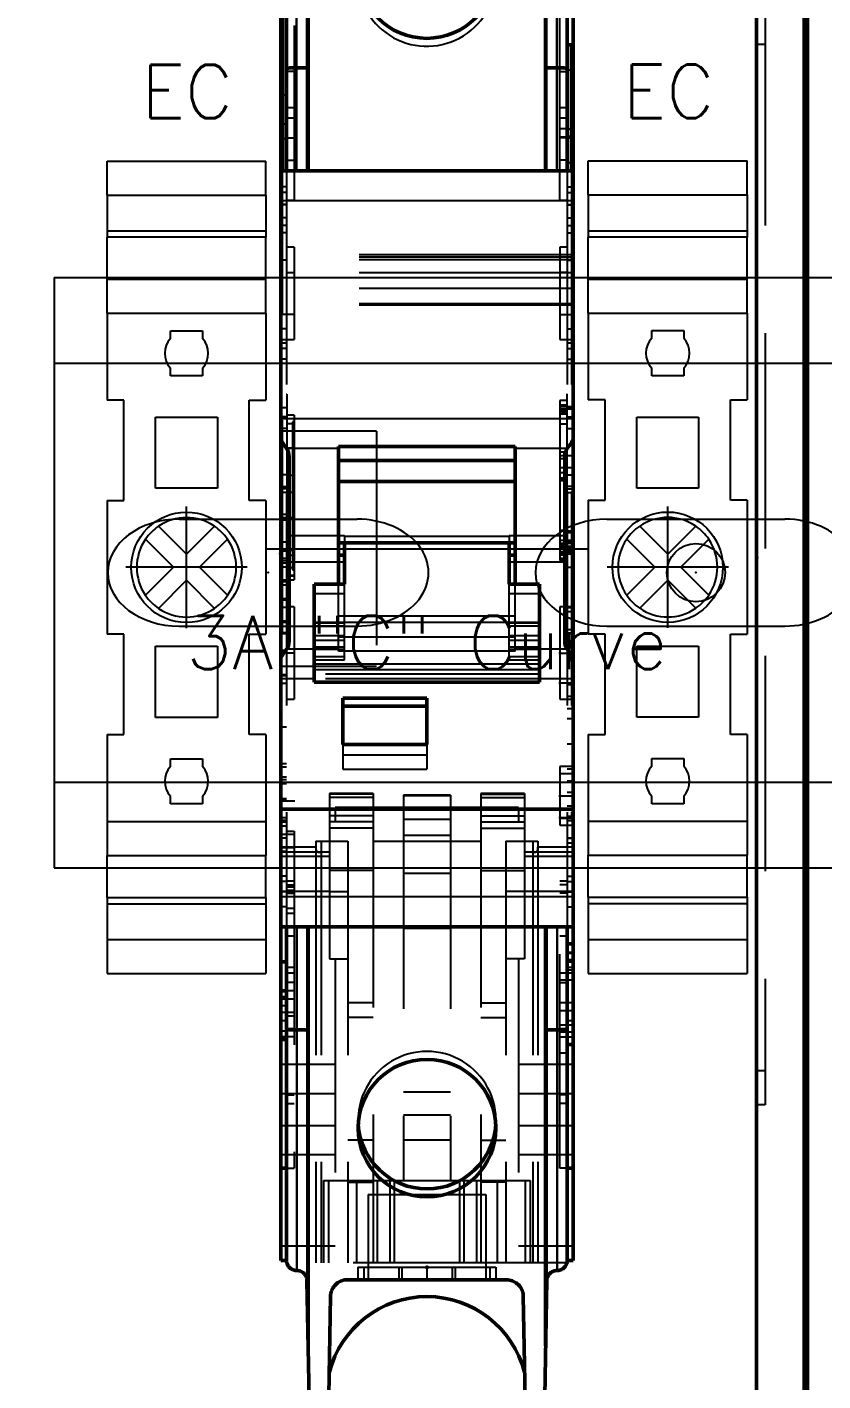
# Model space of a CAD drawing. Header units: inches. Extents: x 0.1 to 89.7, y 0.1 to 57.6.
# Drawn here: x 53.577 to 55.426, y 22.086 to 25.231 of the extents above; entities that cross this region are included whole.
import ezdxf
from ezdxf.enums import TextEntityAlignment as Align

# ---------------------------------------------------------------- set-up
doc = ezdxf.new("R2010")
doc.units = ezdxf.units.IN
doc.header["$MEASUREMENT"] = 0
for name, pattern in [('CENTER', [2, 1.25, -0.25, 0.25, -0.25]), ('DASHED', [0.75, 0.5, -0.25]), ('DOT_CENTER', [14, 12, -1, 0, -1])]:
    doc.linetypes.add(name, pattern=pattern)
for name, color, linetype in [('1', 7, 'Continuous'), ('21_WIDE_OR_GREATER', 7, 'Continuous'), ('PMISC', 7, 'Continuous'), ('PRTG', 130, 'Continuous'), ('PSYMS', 7, 'Continuous')]:
    doc.layers.add(name, color=color, linetype=linetype)
for name, color, linetype, lineweight in [('2d ConnectionPoints', 7, 'Continuous', 50), ('AM_0', 7, 'Continuous', 50), ('AM_4', 3, 'Continuous', 25), ('AM_7', 7, 'CENTER', 25), ('AM_9', 6, 'DASHED', 25)]:
    doc.layers.add(name, color=color, linetype=linetype, lineweight=lineweight)
doc.styles.get("Standard").update_dxf_attribs({"font": 'arial.ttf'})
doc.styles.add('WD', font='romans.shx', dxfattribs={"height": 0.185})
doc.dimstyles.new('DIMSTYLE_1', dxfattribs={"dimtxt": 0.354167, "dimasz": 0.416667, "dimexe": 0.09, "dimexo": 0.07, "dimgap": 0.0425, "dimtad": 0, "dimtih": 1, "dimtoh": 1, "dimzin": 4, "dimdsep": 46, "dimtxsty": 'Standard', "dimblk": '_FILLED', "dimblk1": '_FILLED', "dimblk2": '_FILLED', "dimcen": 0.09, "dimadec": 0, "dimazin": 0, "dimtfac": 1, "dimtofl": 0, "dimtmove": 0, "dimatfit": 3, "dimldrblk": '_FILLED', "dimfxl": 1, "dimtolj": 1, "dimtzin": 4, "dimarcsym": 0})

# ---------------------------------------------------------------- blocks, each defined once
blk = doc.blocks.new('E_NS_35_N-select__2', base_point=(-140.35, 64.25))
at = {"color": 7, "linetype": 'Continuous'}
for p, q in [((-138.317, 73.75), (-140.35, 73.75)), ((-140.35, 64.25), (-140.35, 73.75)), ((-138.317, 73.75), (-136.174, 73.75)), ((-138.317, 64.25), (-138.317, 73.75)), ((-136.174, 73.75), (-135.791, 73.75)), ((-136.174, 64.25), (-136.174, 73.75)), ((-133.283, 73.75), (-135.791, 73.75)), ((-135.791, 73.75), (-135.791, 64.25)), ((-131.25, 73.75), (-133.283, 73.75)), ((-133.283, 64.25), (-133.283, 73.75)), ((-131.25, 73.75), (-126.05, 73.75)), ((-131.25, 64.25), (-131.25, 73.75)), ((-126.05, 72.75), (-126.05, 73.75)), ((-120.05, 73.75), (-120.05, 72.75)), ((-120.05, 73.75), (-112.05, 73.75)), ((-112.05, 72.75), (-112.05, 73.75)), ((-106.05, 73.75), (-106.05, 72.75)), ((-106.05, 73.75), (-100.85, 73.75)), ((-100.85, 73.75), (-98.817, 73.75)), ((-100.85, 64.25), (-100.85, 73.75)), ((-96.309, 73.75), (-98.817, 73.75)), ((-98.817, 64.25), (-98.817, 73.75)), ((-96.309, 73.75), (-95.926, 73.75)), ((-96.309, 64.25), (-96.309, 73.75)), ((-95.926, 73.75), (-93.783, 73.75)), ((-95.926, 64.25), (-95.926, 73.75)), ((-93.783, 73.75), (-91.75, 73.75)), ((-93.783, 64.25), (-93.783, 73.75)), ((-91.75, 64.25), (-91.75, 73.75)), ((-120.05, 72.75), (-126.05, 72.75)), ((-106.05, 72.75), (-112.05, 72.75)), ((-117.726, 71.454), (-117.727, 71.455)), ((-116.05, 69.778), (-117.726, 71.454)), ((-114.374, 71.454), (-116.05, 69.778)), ((-114.373, 71.455), (-114.374, 71.454)), ((-125.025, 67.156), (-125.025, 70.844)), ((-125.025, 70.844), (-120.775, 70.844)), ((-120.775, 70.844), (-120.775, 67.156)), ((-118.505, 70.677), (-118.504, 70.676)), ((-118.504, 70.676), (-116.828, 69)), ((-115.272, 69), (-113.596, 70.676)), ((-113.596, 70.676), (-113.595, 70.677)), ((-111.325, 67.156), (-111.325, 70.844)), ((-111.325, 70.844), (-107.075, 70.844)), ((-107.075, 70.844), (-107.075, 67.156)), ((-130.2, 68.045), (-130.2, 69.955)), ((-130.2, 69.955), (-129.739, 69.955)), ((-127.961, 69.955), (-127.5, 69.955)), ((-127.5, 69.955), (-127.5, 68.045)), ((-104.6, 69.955), (-104.139, 69.955)), ((-104.6, 68.045), (-104.6, 69.955)), ((-102.361, 69.955), (-101.9, 69.955)), ((-101.9, 69.955), (-101.9, 68.045)), ((-116.828, 69), (-118.504, 67.324)), ((-113.596, 67.324), (-115.272, 69)), ((-129.739, 68.045), (-130.2, 68.045)), ((-127.5, 68.045), (-127.961, 68.045)), ((-117.726, 66.546), (-116.05, 68.222)), ((-116.05, 68.222), (-114.374, 66.546)), ((-104.139, 68.045), (-104.6, 68.045)), ((-101.9, 68.045), (-102.361, 68.045)), ((-118.504, 67.324), (-118.505, 67.323)), ((-113.595, 67.323), (-113.596, 67.324)), ((-120.775, 67.156), (-125.025, 67.156)), ((-117.727, 66.545), (-117.726, 66.546)), ((-114.374, 66.546), (-114.373, 66.545)), ((-107.075, 67.156), (-111.325, 67.156)), ((-126.05, 65.25), (-126.05, 64.25)), ((-120.05, 65.25), (-126.05, 65.25)), ((-120.05, 64.25), (-120.05, 65.25)), ((-112.05, 65.25), (-112.05, 64.25)), ((-106.05, 65.25), (-112.05, 65.25)), ((-106.05, 64.25), (-106.05, 65.25)), ((-138.317, 64.25), (-140.35, 64.25)), ((-138.317, 64.25), (-136.174, 64.25)), ((-136.174, 64.25), (-135.791, 64.25)), ((-133.283, 64.25), (-135.791, 64.25)), ((-131.25, 64.25), (-133.283, 64.25)), ((-131.25, 64.25), (-126.05, 64.25)), ((-120.05, 64.25), (-112.05, 64.25)), ((-106.05, 64.25), (-100.85, 64.25)), ((-100.85, 64.25), (-98.817, 64.25)), ((-96.309, 64.25), (-98.817, 64.25)), ((-96.309, 64.25), (-95.926, 64.25)), ((-95.926, 64.25), (-93.783, 64.25)), ((-93.783, 64.25), (-91.75, 64.25))]:
    blk.add_line(p, q, dxfattribs=at)
blk.add_circle((-116.05, 69), 3.3, dxfattribs=at)
for centre, radius, start, end in [((-116.05, 69), 2.972, 124.33441, 145.66559), ((-116.05, 69), 2.973, 55.66247, 124.33753), ((-116.05, 69), 2.972, 34.33441, 55.66559), ((-116.05, 69), 2.973, 145.66247, 214.33753), ((-116.05, 69), 2.973, 325.66247, 34.33753), ((-128.85, 69), 1.305, 47.03291, 132.96709), ((-103.25, 69), 1.305, 47.03291, 132.96709), ((-128.85, 69), 1.305, 227.03291, 312.96709), ((-103.25, 69), 1.305, 227.03291, 312.96709), ((-116.05, 69), 2.972, 214.33441, 235.66559), ((-116.05, 69), 2.972, 304.33441, 325.66559), ((-116.05, 69), 2.973, 235.66247, 304.33753)]:
    blk.add_arc(centre, radius, start, end, dxfattribs=at)
at = {"layer": '1', "color": 2, "linetype": 'DOT_CENTER'}
for p, q in [((-116.05, 72.63), (-116.05, 65.37)), ((-112.42, 69), (-119.68, 69))]:
    blk.add_line(p, q, dxfattribs=at)
blk = doc.blocks.new('PHOENIX_END_CLAMP_1')
at = {"xscale": 0.03909317721805836, "yscale": 0.03909317721805836, "zscale": 0.03909317721805836, "rotation": 270}
blk.add_blockref('E_NS_35_N-select__2', (0, 1.8999), dxfattribs=at)
at = {"style": 'WD', "width": 0.7}
for tag, p in [('DESC1', (0.1875, 2.4688)), ('DESC2', (0.1875, 2.3125)), ('DESC3', (0.1875, 2.1646))]:
    blk.add_attdef(tag, text='', height=0.125, dxfattribs=at).set_placement(p, align=Align.CENTER)
at = {"style": 'WD'}
blk.add_attdef('TAG1', text='', height=0.125, dxfattribs=at).set_placement((0.1875, 2), align=Align.CENTER)
at = {"style": 'WD', "flags": 9}
blk.add_attdef('FAMILY', (0.3922, 1.9648), '', height=0.01, dxfattribs=at)
for tag, p in [('MFG', (0.4153, 1.9012)), ('CAT', (0.4172, 1.9207)), ('ASSYCODE', (0.4175, 1.8839))]:
    blk.add_attdef(tag, text='', height=0.01, dxfattribs=at).set_placement(p, align=Align.CENTER)
blk = doc.blocks.new('1489_1P_MINIATURE')
at = {"layer": '2d ConnectionPoints'}
for p in [(0.0102, 2.1696), (0.352, 0.501)]:
    blk.add_point(p, dxfattribs=at)
at = {"layer": 'AM_0'}
for p, q in [((0.0744, 4.0439), (0.0747, 3.0646)), ((0.6293, 3.0646), (0.6296, 4.0439)), ((0.0102, 3.8446), (0.0102, 2.1875)), ((0.0239, 3.0646), (0.0239, 3.8446)), ((0.6801, 3.0646), (0.6801, 3.8446)), ((0.6938, 0.5167), (0.6938, 3.8446)), ((0.0141, 3.4772), (0.0141, 3.0646)), ((0.6801, 3.3593), (0.6899, 3.3593)), ((0.6899, 3.3593), (0.6899, 3.0646)), ((0.0141, 3.3318), (0.0102, 3.3318)), ((0.0475, 3.3052), (0.0482, 3.3052)), ((0.0717, 3.306), (0.0744, 3.3114)), ((0.6296, 3.3114), (0.6323, 3.306)), ((0.6559, 3.3052), (0.6565, 3.3052)), ((0.6899, 3.32), (0.6938, 3.32)), ((0.0141, 3.2415), (0.0102, 3.2415)), ((0.6899, 3.2532), (0.6938, 3.2532)), ((0.0141, 3.1881), (0.0102, 3.1881)), ((0.6801, 3.1432), (0.6899, 3.1432)), ((0.0102, 3.0899), (0.0141, 3.0899)), ((0.6938, 3.0646), (0.0102, 3.0646)), ((0.1457, 2.4198), (0.5583, 2.4198)), ((0.1457, 2.0983), (0.1457, 2.4198)), ((0.5583, 2.0983), (0.5583, 2.4198)), ((0.0298, 1.9654), (0.0298, 2.3958)), ((0.5583, 2.3869), (0.1457, 2.3869)), ((0.6742, 2.3958), (0.6742, 1.9654)), ((0.5583, 2.3378), (0.1457, 2.3378)), ((0.1457, 2.195), (0.5583, 2.195)), ((0.1595, 2.195), (0.1595, 2.0983)), ((0.5445, 2.195), (0.5445, 2.0983)), ((0.0102, 2.1737), (0.0102, 0.5167)), ((0.1595, 2.1662), (0.1457, 2.1662)), ((0.5583, 2.1662), (0.5445, 2.1662)), ((0.1595, 2.0983), (0.0888, 2.0983)), ((0.0888, 2.0983), (0.0888, 1.869)), ((0.6153, 2.0983), (0.5445, 2.0983)), ((0.6153, 2.0983), (0.6153, 1.869)), ((0.0888, 1.869), (0.6153, 1.869)), ((0.352, 1.8317), (0.1556, 1.8317)), ((0.1556, 1.8317), (0.1556, 1.7232)), ((0.1556, 1.8125), (0.352, 1.8125)), ((0.352, 1.8317), (0.352, 1.7232)), ((0.352, 1.7232), (0.1556, 1.7232)), ((0.6938, 1.5716), (0.0102, 1.5716)), ((0.6938, 1.2966), (0.0102, 1.2966)), ((0.0239, 1.2966), (0.0239, 0.5167)), ((0.0744, 0.3173), (0.0747, 1.2966)), ((0.6293, 1.2966), (0.6296, 0.3173)), ((0.6801, 1.2966), (0.6801, 0.5167)), ((0.6801, 1.2573), (0.6938, 1.2573)), ((0.0239, 1.2146), (0.0102, 1.2146)), ((0.6938, 1.218), (0.6801, 1.218)), ((0.0239, 1.1473), (0.0102, 1.1473)), ((0.0239, 1.1316), (0.0102, 1.1316)), ((0.0482, 1.056), (0.0475, 1.056)), ((0.0744, 1.0499), (0.0717, 1.0552)), ((0.6323, 1.0552), (0.6296, 1.0499)), ((0.6565, 1.056), (0.6559, 1.056)), ((0.0239, 1.0333), (0.0102, 1.0333)), ((0.6801, 1.0215), (0.6938, 1.0215)), ((0.0239, 0.7328), (0.0102, 0.7328)), ((0.6801, 0.7328), (0.6938, 0.7328)), ((0.0239, 0.5167), (0.0102, 0.5167)), ((0.6801, 0.5167), (0.6938, 0.5167)), ((0.0475, 0.4931), (0.0482, 0.4931)), ((0.6559, 0.4931), (0.6565, 0.4931)), ((0.0717, 0.4699), (0.0799, 0)), ((0.1661, 0.4715), (0.538, 0.4715)), ((0.6241, 0), (0.6323, 0.4699)), ((0.1192, 0), (0.1268, 0.4329)), ((0.5773, 0.4329), (0.5848, 0))]:
    blk.add_line(p, q, dxfattribs=at)
for points in [[(0.0239, 3.3044), (0.024, 3.3045), (0.0243, 3.3045), (0.0247, 3.3046), (0.0254, 3.3047), (0.0262, 3.3047), (0.0271, 3.3048), (0.0282, 3.3049), (0.0295, 3.3049), (0.0308, 3.305), (0.0324, 3.305), (0.034, 3.3051), (0.0357, 3.3051), (0.0376, 3.3051), (0.0395, 3.3052), (0.0414, 3.3052), (0.0434, 3.3052), (0.0455, 3.3052), (0.0475, 3.3052)], [(0.0482, 3.3052), (0.0502, 3.3052), (0.0523, 3.3052), (0.0543, 3.3053), (0.0562, 3.3053), (0.0581, 3.3053), (0.0599, 3.3053), (0.0617, 3.3054), (0.0633, 3.3054), (0.0648, 3.3055), (0.0662, 3.3055), (0.0675, 3.3056), (0.0686, 3.3056), (0.0695, 3.3057), (0.0703, 3.3058), (0.0709, 3.3058), (0.0714, 3.3059), (0.0716, 3.306), (0.0717, 3.306)], [(0.6323, 3.306), (0.6324, 3.306), (0.6327, 3.3059), (0.6332, 3.3058), (0.6339, 3.3058), (0.6347, 3.3057), (0.6357, 3.3056), (0.6368, 3.3056), (0.6381, 3.3055), (0.6395, 3.3055), (0.641, 3.3054), (0.6427, 3.3054), (0.6444, 3.3053), (0.6463, 3.3053), (0.6482, 3.3053), (0.6502, 3.3052), (0.6522, 3.3052), (0.6542, 3.3052), (0.6559, 3.3052)], [(0.6565, 3.3052), (0.6586, 3.3052), (0.6606, 3.3052), (0.6626, 3.3052), (0.6646, 3.3052), (0.6665, 3.3051), (0.6683, 3.3051), (0.67, 3.3051), (0.6717, 3.305), (0.6732, 3.305), (0.6746, 3.3049), (0.6758, 3.3049), (0.6769, 3.3048), (0.6779, 3.3047), (0.6787, 3.3047), (0.6793, 3.3046), (0.6797, 3.3045), (0.68, 3.3045), (0.6801, 3.3044)], [(0.0102, 2.4362), (0.013, 2.4314), (0.0158, 2.4269), (0.0186, 2.4228), (0.0212, 2.4191), (0.024, 2.4152)], [(0.0298, 2.3958), (0.0295, 2.4012), (0.0285, 2.4062), (0.0267, 2.4109), (0.024, 2.4152)], [(0.68, 2.4152), (0.6774, 2.4111), (0.6756, 2.4065), (0.6746, 2.4014), (0.6742, 2.3958)], [(0.68, 2.4152), (0.6822, 2.4182), (0.6847, 2.4216), (0.6874, 2.4257), (0.6902, 2.4301), (0.6938, 2.4362)], [(0.0102, 2.1875), (0.0104, 2.1806), (0.0102, 2.1737)], [(0.024, 1.946), (0.0266, 1.9502), (0.0284, 1.9547), (0.0295, 1.9599), (0.0298, 1.9654)], [(0.6742, 1.9654), (0.6745, 1.96), (0.6756, 1.955), (0.6774, 1.9503), (0.68, 1.946)], [(0.024, 1.946), (0.0218, 1.943), (0.0194, 1.9396), (0.0166, 1.9356), (0.0138, 1.9311), (0.0102, 1.925)], [(0.6938, 1.925), (0.691, 1.9299), (0.6882, 1.9343), (0.6854, 1.9385), (0.6829, 1.9422), (0.68, 1.946)], [(0.0475, 1.056), (0.0455, 1.056), (0.0434, 1.056), (0.0414, 1.056), (0.0395, 1.0561), (0.0376, 1.0561), (0.0357, 1.0561), (0.034, 1.0562), (0.0324, 1.0562), (0.0308, 1.0562), (0.0295, 1.0563), (0.0282, 1.0564), (0.0271, 1.0564), (0.0262, 1.0565), (0.0254, 1.0565), (0.0247, 1.0566), (0.0243, 1.0567), (0.024, 1.0568), (0.0239, 1.0568)], [(0.0717, 1.0552), (0.0716, 1.0553), (0.0713, 1.0553), (0.0708, 1.0554), (0.0702, 1.0555), (0.0693, 1.0555), (0.0684, 1.0556), (0.0672, 1.0557), (0.066, 1.0557), (0.0645, 1.0558), (0.063, 1.0558), (0.0613, 1.0559), (0.0596, 1.0559), (0.0577, 1.0559), (0.0558, 1.056), (0.0539, 1.056), (0.0518, 1.056), (0.0498, 1.056), (0.0482, 1.056)], [(0.6559, 1.056), (0.6538, 1.056), (0.6518, 1.056), (0.6498, 1.056), (0.6478, 1.056), (0.6459, 1.0559), (0.6441, 1.0559), (0.6424, 1.0559), (0.6407, 1.0558), (0.6392, 1.0558), (0.6378, 1.0557), (0.6366, 1.0557), (0.6355, 1.0556), (0.6345, 1.0555), (0.6337, 1.0555), (0.6331, 1.0554), (0.6327, 1.0553), (0.6324, 1.0553), (0.6323, 1.0552)], [(0.6801, 1.0568), (0.68, 1.0568), (0.6797, 1.0567), (0.6793, 1.0566), (0.6787, 1.0565), (0.6779, 1.0565), (0.6769, 1.0564), (0.6758, 1.0564), (0.6746, 1.0563), (0.6732, 1.0562), (0.6717, 1.0562), (0.67, 1.0562), (0.6683, 1.0561), (0.6665, 1.0561), (0.6646, 1.0561), (0.6626, 1.056), (0.6606, 1.056), (0.6586, 1.056), (0.6565, 1.056)], [(0.0239, 0.5167), (0.024, 0.5146), (0.0243, 0.5126), (0.0247, 0.5106), (0.0254, 0.5086), (0.0262, 0.5067), (0.0271, 0.5049), (0.0282, 0.5031), (0.0295, 0.5015), (0.0308, 0.5), (0.0324, 0.4986), (0.034, 0.4974), (0.0357, 0.4963), (0.0376, 0.4953), (0.0395, 0.4945), (0.0414, 0.4939), (0.0434, 0.4935), (0.0455, 0.4932), (0.0475, 0.4931)], [(0.6565, 0.4931), (0.6586, 0.4932), (0.6606, 0.4935), (0.6626, 0.4939), (0.6646, 0.4945), (0.6665, 0.4953), (0.6683, 0.4963), (0.67, 0.4974), (0.6717, 0.4986), (0.6732, 0.5), (0.6746, 0.5015), (0.6758, 0.5031), (0.6769, 0.5049), (0.6779, 0.5067), (0.6787, 0.5086), (0.6793, 0.5106), (0.6797, 0.5126), (0.68, 0.5146), (0.6801, 0.5167)], [(0.0482, 0.4931), (0.0502, 0.493), (0.0523, 0.4927), (0.0543, 0.4923), (0.0562, 0.4917), (0.0581, 0.4909), (0.0599, 0.4899), (0.0617, 0.4888), (0.0633, 0.4876), (0.0648, 0.4862), (0.0662, 0.4847), (0.0675, 0.483), (0.0686, 0.4813), (0.0695, 0.4795), (0.0703, 0.4776), (0.0709, 0.4756), (0.0714, 0.4736), (0.0716, 0.4716), (0.0717, 0.4699)], [(0.6323, 0.4699), (0.6324, 0.472), (0.6327, 0.474), (0.6332, 0.476), (0.6339, 0.478), (0.6347, 0.4799), (0.6357, 0.4817), (0.6368, 0.4834), (0.6381, 0.485), (0.6395, 0.4865), (0.641, 0.4878), (0.6427, 0.4891), (0.6444, 0.4901), (0.6463, 0.4911), (0.6482, 0.4918), (0.6502, 0.4924), (0.6522, 0.4928), (0.6542, 0.493), (0.6559, 0.4931)], [(0.1268, 0.4329), (0.127, 0.4363), (0.1275, 0.4397), (0.1283, 0.443), (0.1294, 0.4463), (0.1307, 0.4494), (0.1324, 0.4524), (0.1343, 0.4553), (0.1364, 0.458), (0.1388, 0.4605), (0.1413, 0.4627), (0.1441, 0.4648), (0.147, 0.4666), (0.1501, 0.4681), (0.1533, 0.4693), (0.1566, 0.4703), (0.1599, 0.471), (0.1633, 0.4714), (0.1661, 0.4715)], [(0.538, 0.4715), (0.5414, 0.4713), (0.5448, 0.4709), (0.5481, 0.4701), (0.5514, 0.4691), (0.5546, 0.4678), (0.5576, 0.4662), (0.5605, 0.4644), (0.5632, 0.4623), (0.5658, 0.46), (0.5681, 0.4574), (0.5702, 0.4547), (0.572, 0.4518), (0.5736, 0.4488), (0.5749, 0.4456), (0.5759, 0.4424), (0.5767, 0.439), (0.5771, 0.4356), (0.5773, 0.4329)]]:
    blk.add_lwpolyline(points, dxfattribs=at)
blk.add_arc((0.352, 0.1965), 0.2357, 14.3926, 165.6074, dxfattribs=at)
for centre, major_axis in [((0.3518, 3.535), (0.1611, 0)), ((0.3523, 0.8262), (-0.1611, 0))]:
    blk.add_ellipse(centre, major_axis=major_axis, ratio=0.997564, dxfattribs=at)
blk.add_ellipse((0.3523, 0.8447), major_axis=(-0.1611, 0), ratio=0.997564, start_param=0.057594, end_param=3.083999, dxfattribs=at)
at = {"layer": 'AM_4'}
for p, q in [((0.0475, 3.0646), (0.0475, 3.8681)), ((0.0482, 3.0646), (0.0482, 3.8681)), ((0.0717, 3.0646), (0.0717, 3.8913)), ((0.6323, 3.0646), (0.6323, 3.8913)), ((0.6559, 3.0646), (0.6559, 3.8681)), ((0.6565, 3.0646), (0.6565, 3.8681)), ((0.0141, 3.3122), (0.0102, 3.3122)), ((0.6899, 3.3004), (0.6938, 3.3004)), ((0.0141, 3.2611), (0.0102, 3.2611)), ((0.6899, 3.2729), (0.6938, 3.2729)), ((0.0239, 3.2415), (0.0141, 3.2415)), ((0.6801, 3.1629), (0.6899, 3.1629)), ((0.6801, 3.0843), (0.6899, 3.0843)), ((0.6938, 2.9942), (0.0102, 2.9942)), ((0.6938, 2.4843), (0.0102, 2.4843)), ((0.1457, 2.4152), (0.024, 2.4152)), ((0.68, 2.4152), (0.5583, 2.4152)), ((0.6153, 2.008), (0.0888, 2.008)), ((0.0888, 1.946), (0.024, 1.946)), ((0.68, 1.946), (0.6153, 1.946)), ((0.6153, 1.911), (0.0888, 1.911)), ((0.0888, 1.8769), (0.0102, 1.8769)), ((0.6153, 1.8977), (0.0888, 1.8977)), ((0.6938, 1.8769), (0.6153, 1.8769)), ((0.6938, 1.3671), (0.0102, 1.3671)), ((0.0475, 1.2966), (0.0475, 0.4931)), ((0.0482, 1.2966), (0.0482, 0.4931)), ((0.0717, 1.2966), (0.0717, 0.4699)), ((0.6323, 1.2966), (0.6323, 0.4699)), ((0.6559, 1.2966), (0.6559, 0.4931)), ((0.6565, 1.2966), (0.6565, 0.4931)), ((0.6801, 1.2376), (0.6938, 1.2376)), ((0.6801, 1.2353), (0.6938, 1.2353)), ((0.0239, 1.1119), (0.0102, 1.1119)), ((0.0239, 1.053), (0.0102, 1.053))]:
    blk.add_line(p, q, dxfattribs=at)
at = {"layer": 'AM_7'}
for p, q in [((0.0425, 3.2965), (0.0231, 3.2965)), ((0.6615, 3.2965), (0.681, 3.2965)), ((0.0095, 2.326), (0.0255, 2.326)), ((0.6946, 2.326), (0.6786, 2.326)), ((-0.024, 2.1806), (0.728, 2.1806)), ((0.01, 2.1551), (0.0143, 2.1551)), ((0.694, 2.1551), (0.6897, 2.1551)), ((0.0425, 1.937), (0.0231, 1.937)), ((0.6608, 1.937), (0.6954, 1.937)), ((0.0095, 1.8871), (0.0246, 1.8871)), ((0.6954, 1.8663), (0.6608, 1.8663)), ((0.0086, 1.5913), (0.0432, 1.5913)), ((0.6608, 1.603), (0.6954, 1.603)), ((0.6954, 1.552), (0.6608, 1.552)), ((0.0425, 1.1669), (0.0231, 1.1669)), ((0.6615, 1.1669), (0.681, 1.1669)), ((0.6608, 1.1198), (0.6954, 1.1198)), ((0.6615, 1.051), (0.681, 1.051))]:
    blk.add_line(p, q, dxfattribs=at)
at = {"layer": 'AM_9'}
for p, q in [((0.6624, 2.9959), (0.6624, 3.654)), ((0.0416, 3.4042), (0.0416, 2.9959)), ((0.6801, 3.3004), (0.6899, 3.3004)), ((0.0416, 3.212), (0.0239, 3.212)), ((0.6801, 3.212), (0.6624, 3.212)), ((0.0239, 3.1737), (0.0141, 3.1737)), ((0.0239, 3.1887), (0.0416, 3.1887)), ((0.6624, 3.1884), (0.6801, 3.1884)), ((0.0239, 3.139), (0.0141, 3.139)), ((0.0239, 3.1419), (0.0416, 3.1419)), ((0.6801, 3.1629), (0.6624, 3.1629)), ((0.6801, 3.1432), (0.6624, 3.1432)), ((0.6801, 3.1419), (0.6624, 3.1419)), ((0.0239, 3.0897), (0.0416, 3.0897)), ((0.6801, 3.0897), (0.6624, 3.0897)), ((0.0141, 1.9818), (0.0141, 3.0646)), ((0.0239, 3.0646), (0.0239, 1.2966)), ((0.6801, 3.0646), (0.6801, 1.2966)), ((0.6899, 3.0646), (0.6899, 1.5559)), ((0.0239, 3.0136), (0.0102, 3.0136)), ((0.0239, 3.027), (0.0141, 3.027)), ((0.6801, 3.027), (0.6899, 3.027)), ((0.6801, 3.0136), (0.6938, 3.0136)), ((0.0239, 2.9849), (0.0102, 2.9849)), ((0.0239, 2.9854), (0.0141, 2.9854)), ((0.0239, 2.9959), (0.0416, 2.9959)), ((0.6624, 2.9959), (0.6801, 2.9959)), ((0.6801, 2.9854), (0.6899, 2.9854)), ((0.6801, 2.9849), (0.6938, 2.9849)), ((0.0239, 2.9546), (0.0102, 2.9546)), ((0.6801, 2.9546), (0.6938, 2.9546)), ((0.0239, 2.9193), (0.0102, 2.9193)), ((0.0239, 2.9365), (0.0141, 2.9365)), ((0.6801, 2.9365), (0.6899, 2.9365)), ((0.6801, 2.9193), (0.6938, 2.9193)), ((0.0416, 2.8859), (0.0239, 2.8859)), ((0.0416, 2.8859), (0.0416, 2.6698)), ((0.6624, 2.8859), (0.6624, 2.6698)), ((0.6801, 2.8859), (0.6624, 2.8859)), ((0.0141, 2.88), (0.0102, 2.88)), ((0.6938, 2.8682), (0.0102, 2.8682)), ((0.6938, 2.8624), (0.0102, 2.8624)), ((0.6938, 2.8564), (0.0102, 2.8564)), ((0.0239, 2.8559), (0.0102, 2.8559)), ((0.6801, 2.8559), (0.6938, 2.8559)), ((0.6899, 2.88), (0.6938, 2.88)), ((0.6938, 2.8258), (0.0102, 2.8258)), ((0.0239, 2.8269), (0.0416, 2.8269)), ((0.6801, 2.8269), (0.6624, 2.8269)), ((0.6938, 2.7896), (0.0102, 2.7896)), ((0.6938, 2.7538), (0.0102, 2.7538)), ((0.6938, 2.7503), (0.0102, 2.7503)), ((0.0416, 2.7287), (0.0102, 2.7287)), ((0.6624, 2.7287), (0.6938, 2.7287)), ((0.0239, 2.6947), (0.0102, 2.6947)), ((0.6801, 2.6947), (0.6938, 2.6947)), ((0.0102, 2.6698), (0.0416, 2.6698)), ((0.0239, 2.6613), (0.0102, 2.6613)), ((0.6624, 2.6698), (0.6938, 2.6698)), ((0.6938, 2.6613), (0.6801, 2.6613)), ((0.0239, 2.6494), (0.0102, 2.6494)), ((0.6801, 2.6494), (0.6938, 2.6494)), ((0.0239, 2.6244), (0.0102, 2.6244)), ((0.6801, 2.6244), (0.6938, 2.6244)), ((0.0247, 2.5421), (0.0239, 2.5421)), ((0.0247, 2.5421), (0.0247, 2.1099)), ((0.6793, 2.5421), (0.6793, 2.1099)), ((0.6801, 2.5421), (0.6793, 2.5421)), ((0.0239, 2.5102), (0.0102, 2.5102)), ((0.6624, 2.5275), (0.6624, 2.1531)), ((0.6793, 2.5275), (0.6624, 2.5275)), ((0.6793, 2.5164), (0.6624, 2.5164)), ((0.6793, 2.514), (0.6624, 2.514)), ((0.6938, 2.5127), (0.6624, 2.5127)), ((0.6938, 2.5071), (0.6624, 2.5071)), ((0.6938, 2.507), (0.6624, 2.507)), ((0.6793, 2.5032), (0.6624, 2.5032)), ((0.6801, 2.5102), (0.6938, 2.5102)), ((0.0239, 2.4894), (0.0102, 2.4894)), ((0.0416, 2.4934), (0.0247, 2.4934)), ((0.0247, 2.4854), (0.0416, 2.4854)), ((0.0247, 2.4734), (0.0416, 2.4734)), ((0.0416, 2.4776), (0.0377, 2.4776)), ((0.0377, 2.4776), (0.0377, 2.1315)), ((0.0377, 2.4736), (0.0416, 2.4736)), ((0.0416, 2.4934), (0.0416, 2.1079)), ((0.6793, 2.5004), (0.6624, 2.5004)), ((0.6793, 2.4953), (0.6624, 2.4953)), ((0.6793, 2.472), (0.6624, 2.472)), ((0.6801, 2.4894), (0.6938, 2.4894)), ((0.0239, 2.462), (0.0102, 2.462)), ((0.2341, 2.4556), (0.0102, 2.4556)), ((0.0377, 2.4657), (0.0416, 2.4657)), ((0.2341, 2.4556), (0.2341, 1.9056)), ((0.6801, 2.4622), (0.6793, 2.4622)), ((0.6801, 2.462), (0.6938, 2.462)), ((0.0247, 2.4167), (0.0416, 2.4167)), ((0.6801, 2.4069), (0.6624, 2.4069)), ((0.0377, 2.4026), (0.0416, 2.4026)), ((0.6938, 2.3984), (0.6624, 2.3984)), ((0.6801, 2.391), (0.6624, 2.391)), ((0.0239, 2.3537), (0.0102, 2.3537)), ((0.0247, 2.3527), (0.0416, 2.3527)), ((0.0377, 2.3642), (0.0416, 2.3642)), ((0.6938, 2.3697), (0.6624, 2.3697)), ((0.6793, 2.3586), (0.6624, 2.3586)), ((0.6793, 2.3455), (0.6624, 2.3455)), ((0.6793, 2.3601), (0.6801, 2.3601)), ((0.6801, 2.3537), (0.6938, 2.3537)), ((0.0239, 2.3209), (0.0102, 2.3209)), ((0.0239, 2.3121), (0.0102, 2.3121)), ((0.0247, 2.3132), (0.0416, 2.3132)), ((0.0377, 2.3113), (0.0416, 2.3113)), ((0.6793, 2.3422), (0.6624, 2.3422)), ((0.6624, 2.3405), (0.6793, 2.3405)), ((0.6801, 2.3209), (0.6938, 2.3209)), ((0.6801, 2.3121), (0.6938, 2.3121)), ((0.0141, 2.2872), (0.0102, 2.2872)), ((0.6899, 2.2906), (0.6938, 2.2906)), ((0.0239, 2.261), (0.0102, 2.261)), ((0.0141, 2.2558), (0.0102, 2.2558)), ((0.0416, 2.2533), (0.0102, 2.2533)), ((0.0239, 2.2478), (0.0102, 2.2478)), ((0.6899, 2.2591), (0.6938, 2.2591)), ((0.6793, 2.2236), (0.6624, 2.2236)), ((0.6938, 2.2222), (0.6624, 2.2222)), ((0.6801, 2.2187), (0.6938, 2.2187)), ((0.0141, 2.2042), (0.0102, 2.2042)), ((0.0239, 2.1963), (0.0141, 2.1963)), ((0.1595, 2.2111), (0.0298, 2.2111)), ((0.1595, 2.2111), (0.1595, 2.195)), ((0.1595, 2.2106), (0.5445, 2.2106)), ((0.5445, 2.2111), (0.5445, 2.195)), ((0.6742, 2.2111), (0.5445, 2.2111)), ((0.6938, 2.2005), (0.6624, 2.2005)), ((0.6938, 2.1929), (0.6624, 2.1929)), ((0.6793, 2.189), (0.6624, 2.189)), ((0.6938, 2.1857), (0.6624, 2.1857)), ((0.6938, 2.1855), (0.6624, 2.1855)), ((0.6938, 2.1853), (0.6624, 2.1853)), ((0.6793, 2.1847), (0.6624, 2.1847)), ((0.6801, 2.1972), (0.6938, 2.1972)), ((0.6801, 2.1963), (0.6899, 2.1963)), ((0.6938, 2.214), (0.6899, 2.214)), ((0.0239, 2.1751), (0.0102, 2.1751)), ((0.0239, 2.1581), (0.0102, 2.1581)), ((0.0239, 2.1527), (0.0102, 2.1527)), ((0.0247, 2.1772), (0.0416, 2.1772)), ((0.0247, 2.1657), (0.0416, 2.1657)), ((0.0377, 2.1661), (0.0416, 2.1661)), ((0.6938, 2.1837), (0.6624, 2.1837)), ((0.6938, 2.1814), (0.6624, 2.1814)), ((0.6938, 2.1739), (0.6624, 2.1739)), ((0.6624, 2.1736), (0.6938, 2.1736)), ((0.6793, 2.17), (0.6624, 2.17)), ((0.6793, 2.1698), (0.6624, 2.1698)), ((0.6624, 2.1688), (0.6938, 2.1688)), ((0.6793, 2.1679), (0.6624, 2.1679)), ((0.6793, 2.1657), (0.6624, 2.1657)), ((0.6793, 2.1583), (0.6624, 2.1583)), ((0.6624, 2.1578), (0.6793, 2.1578)), ((0.6624, 2.1531), (0.6793, 2.1531)), ((0.6801, 2.1761), (0.6938, 2.1761)), ((0.6801, 2.1751), (0.6938, 2.1751)), ((0.0239, 2.1474), (0.0102, 2.1474)), ((0.0141, 2.1407), (0.0102, 2.1407)), ((0.0239, 2.1374), (0.0102, 2.1374)), ((0.0247, 2.1372), (0.0416, 2.1372)), ((0.0298, 2.1502), (0.1595, 2.1502)), ((0.0377, 2.1525), (0.0416, 2.1525)), ((0.0377, 2.1333), (0.0416, 2.1333)), ((0.0377, 2.1315), (0.0416, 2.1315)), ((0.5445, 2.1502), (0.6742, 2.1502)), ((0.6801, 2.1374), (0.6899, 2.1374)), ((0.6899, 2.1267), (0.6938, 2.1267)), ((0.6899, 2.1233), (0.6938, 2.1233)), ((0.0102, 2.1079), (0.0416, 2.1079)), ((0.0102, 2.106), (0.0141, 2.106)), ((0.0141, 2.1054), (0.0102, 2.1054)), ((0.0239, 2.1032), (0.0102, 2.1032)), ((0.0239, 2.0954), (0.0102, 2.0954)), ((0.0239, 2.1099), (0.0247, 2.1099)), ((0.0247, 2.1194), (0.0416, 2.1194)), ((0.0247, 2.1174), (0.0416, 2.1174)), ((0.1457, 1.9414), (0.1457, 2.0983)), ((0.1595, 1.9213), (0.1595, 2.0983)), ((0.5445, 1.9213), (0.5445, 2.0983)), ((0.5583, 1.9414), (0.5583, 2.0983)), ((0.6793, 2.1099), (0.6801, 2.1099)), ((0.6899, 2.1056), (0.6938, 2.1056)), ((0.6899, 2.1021), (0.6938, 2.1021)), ((0.6899, 2.0961), (0.6938, 2.0961)), ((0.0141, 2.074), (0.0102, 2.074)), ((0.0239, 2.0639), (0.0102, 2.0639)), ((0.0239, 2.0608), (0.0141, 2.0608)), ((0.1595, 2.0755), (0.0888, 2.0755)), ((0.6153, 2.0755), (0.5445, 2.0755)), ((0.6899, 2.0707), (0.6938, 2.0707)), ((0.0239, 2.0432), (0.0102, 2.0432)), ((0.0416, 2.0451), (0.0239, 2.0451)), ((0.0416, 2.0451), (0.0416, 1.829)), ((0.6624, 2.0451), (0.6624, 1.829)), ((0.6899, 2.0451), (0.6624, 2.0451)), ((0.6801, 2.0432), (0.6938, 2.0432)), ((0.6801, 2.0344), (0.6938, 2.0344)), ((0.6938, 2.0458), (0.6899, 2.0458)), ((0.6899, 2.0453), (0.6938, 2.0453)), ((0.0239, 2.0117), (0.0141, 2.0117)), ((0.0239, 2.0084), (0.0141, 2.0084)), ((0.1595, 2.0066), (0.0888, 2.0066)), ((0.1595, 1.9995), (0.0888, 1.9995)), ((0.5583, 2.0235), (0.1457, 2.0235)), ((0.6153, 2.0066), (0.5445, 2.0066)), ((0.6153, 1.9995), (0.5445, 1.9995)), ((0.6899, 2.0071), (0.6938, 2.0071)), ((0.0239, 1.9843), (0.0102, 1.9843)), ((0.0102, 1.9823), (0.0239, 1.9823)), ((0.0239, 1.9818), (0.0141, 1.9818)), ((0.1595, 1.9771), (0.0888, 1.9771)), ((0.1595, 1.9666), (0.0888, 1.9666)), ((0.5583, 1.9743), (0.1457, 1.9743)), ((0.6153, 1.9771), (0.5445, 1.9771)), ((0.6153, 1.9666), (0.5445, 1.9666)), ((0.6801, 1.9919), (0.6938, 1.9919)), ((0.6801, 1.9843), (0.6938, 1.9843)), ((0.6801, 1.9823), (0.6938, 1.9823)), ((0.0239, 1.9429), (0.0102, 1.9429)), ((0.1595, 1.9508), (0.0888, 1.9508)), ((0.1457, 1.946), (0.0888, 1.946)), ((0.1595, 1.9454), (0.0888, 1.9454)), ((0.5583, 1.9414), (0.1457, 1.9414)), ((0.6153, 1.9508), (0.5445, 1.9508)), ((0.6153, 1.9454), (0.5445, 1.9454)), ((0.6153, 1.946), (0.5583, 1.946)), ((0.2341, 1.9056), (0.0102, 1.9056)), ((0.1595, 1.9284), (0.0888, 1.9284)), ((0.0888, 1.9213), (0.1595, 1.9213)), ((0.6153, 1.9284), (0.5445, 1.9284)), ((0.5445, 1.9213), (0.6153, 1.9213)), ((0.6938, 1.9252), (0.6801, 1.9252)), ((0.6801, 1.9205), (0.6938, 1.9205)), ((0.0239, 1.884), (0.0102, 1.884)), ((0.6153, 1.8875), (0.0888, 1.8875)), ((0.6153, 1.8769), (0.0888, 1.8769)), ((0.0239, 1.866), (0.0102, 1.866)), ((0.6801, 1.8631), (0.6938, 1.8631)), ((0.6801, 1.8365), (0.6899, 1.8365)), ((0.0239, 1.829), (0.0416, 1.829)), ((0.6624, 1.829), (0.6899, 1.829)), ((0.6801, 1.8074), (0.6938, 1.8074)), ((0.6801, 1.7838), (0.6899, 1.7838)), ((0.0239, 1.764), (0.0102, 1.764)), ((0.1556, 1.7232), (0.1556, 1.6655)), ((0.352, 1.7232), (0.352, 1.6655)), ((0.6801, 1.7248), (0.6899, 1.7248)), ((0.0102, 1.6789), (0.0239, 1.6789)), ((0.1556, 1.6989), (0.352, 1.6989)), ((0.6938, 1.7013), (0.6899, 1.7013)), ((0.0102, 1.671), (0.0239, 1.671)), ((0.0239, 1.6471), (0.0102, 1.6471)), ((0.1556, 1.6655), (0.352, 1.6655)), ((0.6624, 1.6718), (0.6624, 1.5343)), ((0.6938, 1.6718), (0.6624, 1.6718)), ((0.6938, 1.6549), (0.6624, 1.6549)), ((0.6801, 1.6659), (0.6899, 1.6659)), ((0.0239, 1.6404), (0.0102, 1.6404)), ((0.0239, 1.6325), (0.0102, 1.6325)), ((0.0239, 1.6324), (0.0102, 1.6324)), ((0.0102, 1.6317), (0.0239, 1.6317)), ((0.6801, 1.6384), (0.6899, 1.6384)), ((0.0239, 1.5961), (0.0102, 1.5961)), ((0.0239, 1.5932), (0.0102, 1.5932)), ((0.1241, 1.6083), (0.1241, 1.2223)), ((0.2263, 1.6083), (0.1241, 1.6083)), ((0.2263, 1.6068), (0.1241, 1.6068)), ((0.2263, 1.5991), (0.1241, 1.5991)), ((0.2263, 1.6083), (0.2263, 0.5108)), ((0.297, 1.6048), (0.297, 0.7033)), ((0.407, 1.6048), (0.297, 1.6048)), ((0.407, 1.6039), (0.297, 1.6039)), ((0.407, 1.6029), (0.297, 1.6029)), ((0.407, 1.6048), (0.407, 0.7033)), ((0.4777, 1.6083), (0.4777, 0.5108)), ((0.5799, 1.6083), (0.4777, 1.6083)), ((0.4777, 1.6068), (0.5799, 1.6068)), ((0.4777, 1.5991), (0.5799, 1.5991)), ((0.5799, 1.6083), (0.5799, 1.2223)), ((0.6938, 1.6109), (0.6801, 1.6109)), ((0.0239, 1.552), (0.0102, 1.552)), ((0.2263, 1.5563), (0.1241, 1.5563)), ((0.1379, 1.5755), (0.1379, 1.5425)), ((0.5662, 1.5755), (0.1379, 1.5755)), ((0.407, 1.574), (0.297, 1.574)), ((0.4777, 1.5563), (0.5799, 1.5563)), ((0.5662, 1.5755), (0.5662, 1.5425)), ((0.6624, 1.5512), (0.6938, 1.5512)), ((0.6801, 1.5795), (0.6899, 1.5795)), ((0.6801, 1.5559), (0.6899, 1.5559)), ((0.0239, 1.5457), (0.0102, 1.5457)), ((0.0102, 1.5421), (0.0239, 1.5421)), ((0.0239, 1.5323), (0.0102, 1.5323)), ((0.0239, 1.5205), (0.0416, 1.5205)), ((0.0416, 1.5205), (0.0416, 0.7328)), ((0.2263, 1.5425), (0.1241, 1.5425)), ((0.2263, 1.5272), (0.1241, 1.5272)), ((0.407, 1.5477), (0.297, 1.5477)), ((0.4777, 1.5425), (0.5799, 1.5425)), ((0.4777, 1.5272), (0.5799, 1.5272)), ((0.6624, 1.5343), (0.6938, 1.5343)), ((0.6801, 1.5457), (0.6938, 1.5457)), ((0.0416, 1.5127), (0.0102, 1.5127)), ((0.0239, 1.5041), (0.0102, 1.5041)), ((0.0927, 1.497), (0.0927, 0.5108)), ((0.0927, 1.497), (0.1674, 1.497)), ((0.1045, 1.497), (0.1045, 0.5108)), ((0.1674, 1.497), (0.1674, 0.5108)), ((0.2263, 1.497), (0.4777, 1.497)), ((0.407, 1.5102), (0.297, 1.5102)), ((0.5367, 1.497), (0.6113, 1.497)), ((0.5367, 1.497), (0.5367, 0.5108)), ((0.5995, 1.497), (0.5995, 0.5108)), ((0.6113, 1.497), (0.6113, 0.5108)), ((0.6801, 1.5048), (0.6938, 1.5048)), ((0.6801, 1.5041), (0.6938, 1.5041)), ((0.6801, 1.493), (0.6938, 1.493)), ((0.0927, 1.4832), (0.0102, 1.4832)), ((0.0416, 1.4812), (0.0102, 1.4812)), ((0.0102, 1.4734), (0.0239, 1.4734)), ((0.1241, 1.4714), (0.0102, 1.4714)), ((0.0416, 1.4616), (0.0102, 1.4616)), ((0.1241, 1.4615), (0.0102, 1.4615)), ((0.6938, 1.4714), (0.5799, 1.4714)), ((0.6938, 1.4615), (0.5799, 1.4615)), ((0.6938, 1.4832), (0.6113, 1.4832)), ((0.2263, 1.4286), (0.1241, 1.4286)), ((0.407, 1.4343), (0.297, 1.4343)), ((0.4777, 1.4286), (0.5799, 1.4286)), ((0.0239, 1.4152), (0.0102, 1.4152)), ((0.0239, 1.4027), (0.0102, 1.4027)), ((0.0416, 1.4038), (0.0239, 1.4038)), ((0.0239, 1.3948), (0.0416, 1.3948)), ((0.0239, 1.394), (0.0416, 1.394)), ((0.407, 1.4213), (0.297, 1.4213)), ((0.6624, 0.7328), (0.6624, 1.4038)), ((0.6801, 1.4038), (0.6624, 1.4038)), ((0.6801, 1.3948), (0.6624, 1.3948)), ((0.6801, 1.4152), (0.6938, 1.4152)), ((0.6801, 1.4027), (0.6938, 1.4027)), ((0.1241, 1.3791), (0.0102, 1.3791)), ((0.0239, 1.3784), (0.0102, 1.3784)), ((0.1241, 1.3667), (0.0102, 1.3667)), ((0.0239, 1.3903), (0.0416, 1.3903)), ((0.0239, 1.3822), (0.0416, 1.3822)), ((0.0239, 1.3752), (0.0416, 1.3752)), ((0.1241, 1.3795), (0.1674, 1.3795)), ((0.5799, 1.3795), (0.5367, 1.3795)), ((0.6938, 1.3791), (0.5799, 1.3791)), ((0.6938, 1.3667), (0.5799, 1.3667)), ((0.6801, 1.3752), (0.6624, 1.3752)), ((0.6801, 1.3784), (0.6938, 1.3784)), ((0.0239, 1.3437), (0.0102, 1.3437)), ((0.0239, 1.3402), (0.0416, 1.3402)), ((0.6801, 1.3437), (0.6938, 1.3437)), ((0.0239, 1.3284), (0.0416, 1.3284)), ((0.0416, 1.275), (0.0239, 1.275)), ((0.407, 1.2927), (0.297, 1.2927)), ((0.6801, 1.275), (0.6624, 1.275)), ((0.1241, 1.2223), (0.1674, 1.2223)), ((0.1379, 1.2223), (0.1379, 0.5108)), ((0.5799, 1.2223), (0.5367, 1.2223)), ((0.5662, 1.2223), (0.5662, 0.5108)), ((0.6801, 1.2146), (0.6938, 1.2146)), ((0.0239, 1.2028), (0.0416, 1.2028)), ((0.0239, 1.1893), (0.0416, 1.1893)), ((0.6624, 1.1893), (0.6801, 1.1893)), ((0.6938, 1.1885), (0.6624, 1.1885)), ((0.6938, 1.1718), (0.6624, 1.1718)), ((0.6801, 1.2023), (0.6938, 1.2023)), ((0.6801, 1.196), (0.6938, 1.196)), ((0.0416, 1.1473), (0.0239, 1.1473)), ((0.0416, 1.1276), (0.0102, 1.1276)), ((0.2263, 1.1193), (0.1674, 1.1193)), ((0.4777, 1.1193), (0.5367, 1.1193)), ((0.6801, 1.1198), (0.6938, 1.1198)), ((0.0416, 1.0962), (0.0102, 1.0962)), ((0.0239, 1.0766), (0.0102, 1.0766)), ((0.0239, 1.0883), (0.0416, 1.0883)), ((0.2263, 1.0847), (0.1674, 1.0847)), ((0.4777, 1.0847), (0.5367, 1.0847)), ((0.6938, 1.1001), (0.6624, 1.1001)), ((0.6801, 1.0777), (0.6938, 1.0777)), ((0.0239, 1.0589), (0.0416, 1.0589)), ((0.6624, 1.0677), (0.6938, 1.0677)), ((0.6624, 1.0589), (0.6801, 1.0589)), ((0.6624, 1.051), (0.6938, 1.051)), ((0.0416, 1.0392), (0.0102, 1.0392)), ((0.6624, 1.0392), (0.6938, 1.0392)), ((0.6624, 1.0019), (0.6801, 1.0019)), ((0.1379, 0.9747), (0.0102, 0.9747)), ((0.6938, 0.9747), (0.5662, 0.9747)), ((0.1379, 0.9066), (0.0102, 0.9066)), ((0.0239, 0.9037), (0.0416, 0.9037)), ((0.407, 0.9104), (0.297, 0.9104)), ((0.6938, 0.9066), (0.5662, 0.9066)), ((0.6801, 0.9037), (0.6624, 0.9037)), ((0.0239, 0.884), (0.0416, 0.884)), ((0.407, 0.8565), (0.297, 0.8565)), ((0.6801, 0.884), (0.6624, 0.884)), ((0.1379, 0.8318), (0.0102, 0.8318)), ((0.1912, 0.8447), (0.1912, 0.8262)), ((0.5134, 0.8262), (0.5134, 0.8447)), ((0.6938, 0.8318), (0.5662, 0.8318)), ((0.2263, 0.7976), (0.1674, 0.7976)), ((0.407, 0.7976), (0.297, 0.7976)), ((0.4777, 0.7976), (0.5367, 0.7976)), ((0.1379, 0.7637), (0.0102, 0.7637)), ((0.6938, 0.7637), (0.5662, 0.7637)), ((0.0239, 0.7328), (0.0416, 0.7328)), ((0.6801, 0.7328), (0.6624, 0.7328)), ((0.1104, 0.7033), (0.1104, 0.5108)), ((0.1104, 0.7033), (0.5937, 0.7033)), ((0.1222, 0.7033), (0.1222, 0.5108)), ((0.1674, 0.6994), (0.2263, 0.6994)), ((0.1874, 0.6994), (0.1874, 0.5108)), ((0.2361, 0.7033), (0.2361, 0.5108)), ((0.2656, 0.7033), (0.2656, 0.5108)), ((0.2754, 0.7033), (0.2754, 0.5108)), ((0.4286, 0.7033), (0.4286, 0.5108)), ((0.4385, 0.7033), (0.4385, 0.5108)), ((0.4679, 0.7033), (0.4679, 0.5108)), ((0.5367, 0.6994), (0.4777, 0.6994)), ((0.5166, 0.6994), (0.5166, 0.5108)), ((0.5819, 0.7033), (0.5819, 0.5108)), ((0.5937, 0.7033), (0.5937, 0.5108)), ((0.2145, 0.6712), (0.2145, 0.4715)), ((0.2145, 0.6712), (0.4895, 0.6712)), ((0.4895, 0.6712), (0.4895, 0.4715)), ((0.1379, 0.5501), (0.0102, 0.5501)), ((0.6938, 0.5501), (0.5662, 0.5501)), ((0.6793, 0.5108), (0.0247, 0.5108)), ((0.1909, 0.501), (0.5131, 0.501)), ((0.1909, 0.501), (0.1909, 0.4715)), ((0.2047, 0.501), (0.2047, 0.4715)), ((0.2862, 0.501), (0.2862, 0.4715)), ((0.2931, 0.501), (0.2931, 0.4715)), ((0.352, 0.501), (0.352, 0.4715)), ((0.411, 0.501), (0.411, 0.4715)), ((0.4178, 0.501), (0.4178, 0.4715)), ((0.4994, 0.501), (0.4994, 0.4715)), ((0.5131, 0.501), (0.5131, 0.4715))]:
    blk.add_line(p, q, dxfattribs=at)
for points in [[(0.0927, 1.4832), (0.0927, 1.4793), (0.093, 1.4759), (0.0939, 1.4734), (0.0956, 1.4722), (0.0978, 1.4716), (0.1008, 1.4714), (0.1045, 1.4714)], [(0.5995, 1.4714), (0.6034, 1.4714), (0.6069, 1.4717), (0.6093, 1.4726), (0.6106, 1.4743), (0.6112, 1.4765), (0.6113, 1.4796), (0.6113, 1.4832)]]:
    blk.add_lwpolyline(points, dxfattribs=at)
for centre, major_axis, start_param in [((0.3518, 3.5165), (0.1611, 0), 3.141593), ((0.3523, 0.8447), (-0.1611, 0), 3.083999)]:
    blk.add_ellipse(centre, major_axis=major_axis, ratio=0.997564, start_param=start_param, end_param=6.340779, dxfattribs=at)
at = {"style": 'WD', "width": 0.7}
for tag, p in [('INST', (0.3125, 5.3571)), ('LOC', (0.3125, 5.1875)), ('DESC1', (0.3125, 5.0312)), ('DESC2', (0.3125, 4.875)), ('DESC3', (0.3125, 4.7271)), ('XREF', (0.3125, 4.1562))]:
    blk.add_attdef(tag, text='', height=0.125, dxfattribs=at).set_placement(p, align=Align.CENTER)
at = {"style": 'WD'}
blk.add_attdef('TAG1', text='', height=0.125, dxfattribs=at).set_placement((0.3125, 4.5625), align=Align.CENTER)
at = {"style": 'WD', "flags": 9}
blk.add_attdef('FAMILY', (0.5172, 4.5273), '', height=0.01, dxfattribs=at)
for tag, p in [('MFG', (0.5403, 4.4637)), ('CAT', (0.5422, 4.4832)), ('ASSYCODE', (0.5425, 4.4464))]:
    blk.add_attdef(tag, text='', height=0.01, dxfattribs=at).set_placement(p, align=Align.CENTER)
blk = doc.blocks.new('_FILLED')
at = {"color": 0, "linetype": 'ByBlock'}
blk.add_solid([(0, 0), (-1, 0.2), (-1, -0.2)], dxfattribs=at)
blk = doc.blocks.new('*D66')
at = {"layer": '21_WIDE_OR_GREATER', "color": 0, "linetype": 'Continuous', "lineweight": -2, "transparency": 16777216}
for p, q in [((53.8273, 43.6342), (48.6285, 43.6342)), ((48.7185, 43.2175), (48.7185, 28.0938)), ((48.7185, 11.3246), (48.7185, 27.6469)), ((53.8273, 10.9079), (48.6285, 10.9079))]:
    blk.add_line(p, q, dxfattribs=at)
at = {"layer": 'Defpoints', "color": 0, "linetype": 'Continuous', "transparency": 16777216}
for p in [(48.7185, 43.6342), (53.8973, 43.6342), (53.8973, 10.9079)]:
    blk.add_point(p, dxfattribs=at)
at = {"layer": '21_WIDE_OR_GREATER', "color": 0, "linetype": 'Continuous', "lineweight": -2, "transparency": 16777216, "xscale": 0.4166666667, "yscale": 0.4166666667, "zscale": 0.4166666667}
for p, rotation in [((48.7185, 43.6342), 90), ((48.7185, 10.9079), 270)]:
    blk.add_blockref('_FILLED', p, dxfattribs=dict(at, rotation=rotation))
at = {"layer": '21_WIDE_OR_GREATER', "color": 0, "linetype": 'Continuous', "transparency": 16777216, "insert": (48.7185, 28.0513), "char_height": 0.35417, "width": 1.416667, "attachment_point": 2}
blk.add_mtext('\\A1;32.94', dxfattribs=at)
blk = doc.blocks.new('HDINFCF7')
for p, q in [((0, 0.69), (29, 0.69)), ((0, 0.69), (0, -0.69)), ((0, 0.49), (29, 0.49)), ((0.2918, 0.125), (0.7082, 0.125)), ((1.2918, 0.125), (1.7082, 0.125)), ((0.2918, -0.125), (0.7082, -0.125)), ((1.2918, -0.125), (1.7082, -0.125)), ((0, -0.49), (29, -0.49)), ((0, -0.69), (29, -0.69))]:
    blk.add_line(p, q)
blk.add_circle((1.5, 0), 0.068)
for centre, major_axis, start_param, end_param in [((0.2918, 0), (-0.1668, 0), -1.570796, 1.570794), ((0.7082, 0), (0.1668, 0), 4.712386, 7.853986), ((1.2918, 0), (-0.1668, 0), -1.570796, 1.570794), ((1.7082, 0), (0.1668, 0), 4.712386, 7.853986)]:
    blk.add_ellipse(centre, major_axis=major_axis, ratio=0.749429, start_param=start_param, end_param=end_param)
for p in [(0.5, 0), (1.5, 0)]:
    blk.add_point(p)
at = {"flags": 11}
for p in [(1.5, 0), (14.5, 0), (27.5, 0)]:
    blk.add_attdef('NC', text='', height=0.01, rotation=270, dxfattribs=at).set_placement(p, align=Align.MIDDLE)
blk = doc.blocks.new('HDN1_AB_1783_US16T')
at = {"layer": '2d ConnectionPoints'}
blk.add_point((0, 2.6458), dxfattribs=at)
at = {"layer": 'AM_0'}
for p, q in [((0, 5.2915), (0, 0)), ((0.1106, 5.1138), (0.1106, 0.1777)), ((0.1185, 5.1138), (0.1185, 0.1777))]:
    blk.add_line(p, q, dxfattribs=at)
at = {"layer": 'AM_9'}
for p, q in [((0.0197, 3.9173), (0.0197, 1.3742)), ((0.0197, 3.8383), (0, 3.8383)), ((0.0197, 1.4532), (0, 1.4532)), ((0.0197, 1.3742), (0, 1.3742))]:
    blk.add_line(p, q, dxfattribs=at)
at = {"style": 'WD', "width": 0.7}
for tag, p in [('INST', (1.75, 6.2321)), ('LOC', (1.75, 6.0625)), ('DESC1', (1.75, 5.9062)), ('DESC2', (1.75, 5.75)), ('DESC3', (1.75, 5.6021)), ('XREF', (1.75, 5.0312))]:
    blk.add_attdef(tag, text='', height=0.125, dxfattribs=at).set_placement(p, align=Align.CENTER)
at = {"style": 'WD'}
blk.add_attdef('TAG1', text='', height=0.125, dxfattribs=at).set_placement((1.75, 5.4375), align=Align.CENTER)
at = {"style": 'WD', "flags": 9}
blk.add_attdef('FAMILY', (1.9547, 5.4023), '', height=0.01, dxfattribs=at)
for tag, p in [('MFG', (1.9778, 5.3387)), ('CAT', (1.9797, 5.3582)), ('ASSYCODE', (1.98, 5.3214))]:
    blk.add_attdef(tag, text='', height=0.01, dxfattribs=at).set_placement(p, align=Align.CENTER)

msp = doc.modelspace()

# ---------------------------------------------------------------- block references
at = {"layer": 'PSYMS'}
ref = msp.add_blockref('1489_1P_MINIATURE', (54.15595, 21.85202), dxfattribs=dict(at, xscale=0.9935880310615606, yscale=0.9935880310615606, zscale=0.9935880310615606))
ref.add_attrib('RATING1', '3A "C" Curve', dxfattribs={"layer": 'PRTG', "height": 0.1241985, "style": 'WD', "flags": 8}).set_placement((54.50571, 23.7392), align=Align.CENTER)
msp.add_blockref('HDN1_AB_1783_US16T', (55.27155, 21.3524), dxfattribs=at)
ref = msp.add_blockref('PHOENIX_END_CLAMP_1', (53.7628, 23.0319), dxfattribs=dict(at, xscale=0.9935880310615606, yscale=0.9935880310615606, zscale=0.9935880310615606))
ref.add_attrib('TAG1', 'EC', dxfattribs={"layer": 'PMISC', "height": 0.124199, "style": 'WD'}).set_placement((53.94909, 25.01908), align=Align.CENTER)
ref = msp.add_blockref('PHOENIX_END_CLAMP_1', (54.88058, 23.03218), dxfattribs=dict(at, xscale=0.9935880310615606, yscale=0.9935880310615606, zscale=0.9935880310615606))
ref.add_attrib('TAG1', 'EC', dxfattribs={"layer": 'PMISC', "height": 0.124199, "style": 'WD'}).set_placement((55.06688, 25.01935), align=Align.CENTER)
at = {"layer": 'PSYMS', "xscale": 0.9935880310615606, "yscale": 0.9935880310615606, "zscale": 0.9935880310615606}
msp.add_blockref('HDINFCF7', (53.6402, 23.96339), dxfattribs=at)

# ---------------------------------------------------------------- dimensions: what is measured, and where the dimension line sits
at = {"layer": '21_WIDE_OR_GREATER', "color": 2, "linetype": 'Continuous'}
dim = msp.add_linear_dim(base=(48.71846, 43.63419), p1=(53.89725, 10.90789), p2=(53.89725, 43.63419), angle=90, text='32.94', dimstyle='DIMSTYLE_1', dxfattribs=at)
dim.commit()
dim.dimension.update_dxf_attribs({"geometry": '*D66', "text_midpoint": (48.71846, 27.87033), "dimtype": 160})

doc.saveas('drawing.dxf')
